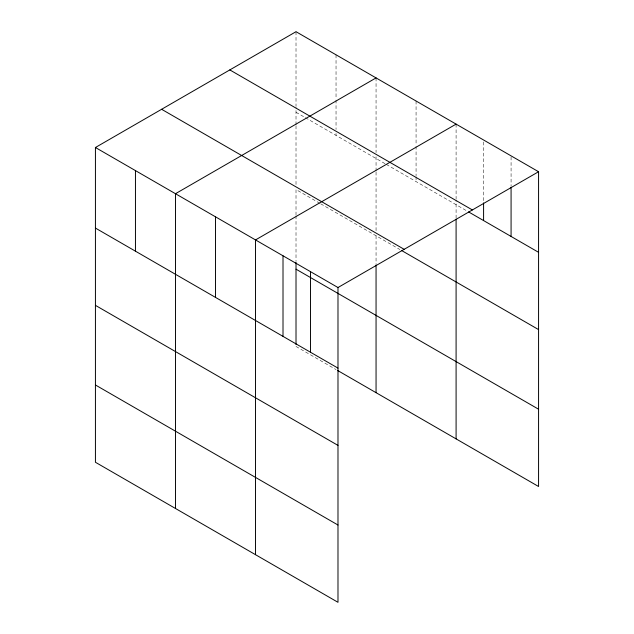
<?xml version="1.0" encoding="UTF-8"?>
<svg xmlns="http://www.w3.org/2000/svg" width="634" height="634" viewBox="0 0 634 634"><rect width="100%" height="100%" fill="white"/><g stroke="black" fill="none" stroke-linecap="round" stroke-linejoin="round"><path stroke-width="0.48" stroke-dasharray="3.17 2.38" d="M296.015 125.801L296.015 184.732M296.015 124.835L296.015 107.36M376.057 172.012L376.057 230.942M376.057 171.045L376.057 156.527M456.092 218.223L456.092 199.789M296.015 112.273L304.526 117.195M305.374 117.686L385.417 163.897M386.272 164.388L467.757 211.431M319.853 203.324L296.015 189.558L296.015 214.807M320.701 203.815L399.896 249.534M296.015 346.465L336.036 369.567M511.075 156.852L511.075 186.325M483.584 141.961L483.584 200.923M456.092 124.121L456.092 198.807M416.07 101.02L416.07 145.234M416.07 146.216L416.07 175.697M416.07 176.68L416.07 181.593M376.057 77.911L376.057 152.596M376.057 235.769L376.057 263.926M336.036 54.809L336.036 99.023M336.036 100.006L336.036 129.487M336.036 133.417L336.036 135.383M296.015 31.7L296.015 106.377M296.015 215.774L296.015 261.414"/><path stroke-width="0.95" d="M95.433 147.5L337.985 287.535L337.985 602.3L95.433 462.265L95.433 147.5L296.015 31.7L538.567 171.735L538.567 486.5L337.732 370.549M456.092 219.19L456.092 438.886M376.057 77.911L175.475 193.711L175.475 508.476M456.092 124.121L255.518 239.921L255.518 554.687M337.985 287.535L538.567 171.735M229.825 69.914L472.378 209.949M468.589 211.914L538.567 252.316M161.622 109.286L404.175 249.321M401.599 250.517L538.567 329.593M296.015 269.181L538.567 409.215M95.433 228.074L337.985 368.116M95.433 305.358L337.985 445.393M95.433 384.981L337.985 525.015M511.075 187.307L511.075 236.442M483.584 202.888L483.584 220.569M376.057 264.901L376.057 392.676M310.502 271.669L310.502 352.242M296.015 262.381L296.015 344.531M283.01 255.795L283.01 336.369M215.497 216.82L215.497 297.394M135.454 170.609L135.454 251.183"/></g></svg>
